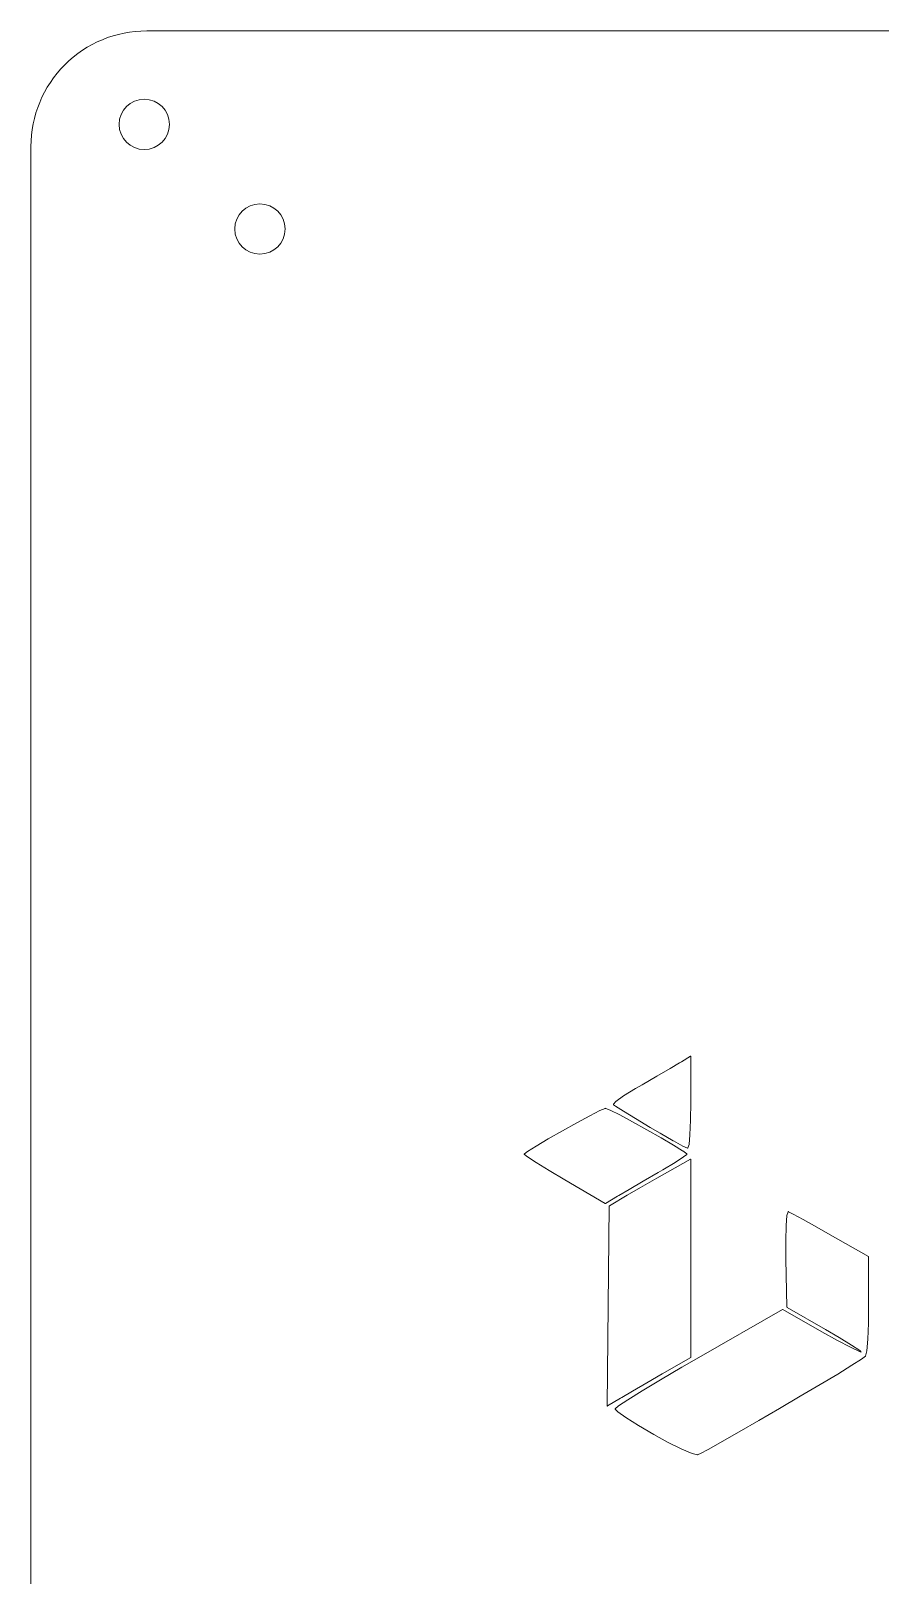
# Model space of a CAD drawing. Header units: millimetres. Extents: x 16 to 219, y 10 to 197.
# Drawn here: x 16.5 to 67.8, y 103.5 to 196.8 of the extents above; entities that cross this region are included whole.
import ezdxf

# ---------------------------------------------------------------- set-up
doc = ezdxf.new("R2010")
doc.units = ezdxf.units.MM
doc.header["$MEASUREMENT"] = 0
doc.layers.add('Cutout', color=7, linetype='Continuous', lineweight=0, true_color=0xde3535)
doc.layers.add('Engraving', color=7, linetype='Continuous', lineweight=0, true_color=0x3866dc)

msp = doc.modelspace()

# ---------------------------------------------------------------- linework, layer by layer
at = {"layer": 'Cutout', "lineweight": 0}
msp.add_lwpolyline([(215.012, 79.132), (181.602, 94.71, -0.291482), (177.56, 101.055), (177.56, 189.842, 0.414214), (170.56, 196.842), (167.02, 196.842), (131.111, 196.844), (61.232, 196.844), (25.531, 196.844), (23.473, 196.844, 0.414214), (16.473, 189.844), (16.473, 55.513, 0.414214), (23.473, 48.513), (100.605, 48.513, -0.109498), (103.563, 47.858), (183.132, 10.762, 0.414191), (192.433, 14.148), (218.398, 69.83, 0.414222)], format="xyb", close=True, dxfattribs=at)
for centre in [(23.325, 191.191), (30.315, 184.866)]:
    msp.add_circle(centre, 1.52, dxfattribs=at)
at = {"layer": 'Engraving', "linetype": 'Continuous'}
for p, q in [((55.682, 134.441), (55.796, 134.512)), ((55.796, 134.512), (56.333, 134.856)), ((56.333, 134.856), (56.338, 134.857)), ((56.333, 134.856), (56.333, 134.856)), ((56.333, 134.856), (56.333, 134.856)), ((56.338, 134.857), (56.338, 134.859)), ((56.338, 134.859), (56.338, 134.859)), ((56.338, 134.859), (56.342, 134.859)), ((56.342, 134.859), (56.342, 134.859)), ((56.342, 134.859), (56.346, 134.859)), ((56.346, 134.859), (56.346, 134.859)), ((56.346, 134.859), (56.35, 134.858)), ((56.346, 134.859), (56.346, 134.859)), ((56.35, 134.858), (56.354, 134.857)), ((56.354, 134.857), (56.354, 134.856)), ((56.354, 134.856), (56.354, 134.856)), ((56.354, 134.856), (56.359, 134.854)), ((56.359, 134.854), (56.359, 134.852)), ((56.359, 134.852), (56.359, 134.852)), ((56.359, 134.852), (56.359, 134.851)), ((56.359, 134.851), (56.363, 134.849)), ((56.363, 134.849), (56.363, 134.846)), ((56.363, 134.846), (56.363, 134.845)), ((56.363, 134.845), (56.363, 134.845)), ((56.363, 134.845), (56.363, 134.842)), ((56.363, 134.842), (56.363, 134.839)), ((56.363, 134.839), (56.363, 134.838)), ((56.363, 134.838), (56.363, 134.838)), ((56.363, 134.838), (56.363, 132.064)), ((53.414, 133.127), (54.315, 133.642)), ((54.315, 133.642), (55.115, 134.106)), ((55.115, 134.106), (55.682, 134.441)), ((52.296, 132.453), (53.012, 132.897)), ((53.012, 132.897), (53.016, 132.897)), ((53.016, 132.897), (53.414, 133.127)), ((53.016, 132.897), (53.016, 132.897)), ((53.414, 133.127), (53.414, 133.127)), ((53.414, 133.127), (53.414, 133.127)), ((50.866, 131.56), (51.184, 131.696)), ((51.184, 131.696), (51.188, 131.696)), ((51.188, 131.696), (51.192, 131.697)), ((51.192, 131.697), (51.205, 131.699)), ((51.205, 131.699), (51.209, 131.699)), ((51.209, 131.699), (51.213, 131.698)), ((51.209, 131.699), (51.209, 131.699)), ((51.209, 131.699), (51.209, 131.699)), ((51.213, 131.698), (51.213, 131.698)), ((51.213, 131.698), (51.217, 131.698)), ((51.217, 131.698), (51.488, 131.589)), ((51.683, 131.941), (51.687, 131.943)), ((51.683, 131.94), (51.683, 131.941)), ((51.683, 131.939), (51.683, 131.94)), ((51.683, 131.936), (51.683, 131.939)), ((51.683, 131.934), (51.683, 131.936)), ((51.683, 131.933), (51.683, 131.934)), ((51.683, 131.932), (51.683, 131.933)), ((51.683, 131.929), (51.683, 131.932)), ((51.683, 131.927), (51.683, 131.929)), ((51.683, 131.926), (51.683, 131.927)), ((51.683, 131.924), (51.683, 131.926)), ((51.683, 131.922), (51.683, 131.924)), ((51.687, 131.92), (51.683, 131.922)), ((51.687, 131.945), (51.823, 132.113)), ((51.687, 131.943), (51.687, 131.945)), ((51.687, 131.919), (51.687, 131.92)), ((51.687, 131.918), (51.687, 131.919)), ((51.687, 131.916), (51.687, 131.918)), ((51.691, 131.915), (51.687, 131.916)), ((51.814, 131.824), (51.691, 131.915)), ((51.814, 131.823), (51.814, 131.824)), ((51.818, 131.823), (51.814, 131.823)), ((52.284, 131.522), (51.818, 131.823)), ((51.823, 132.114), (51.827, 132.117)), ((51.823, 132.113), (51.823, 132.114)), ((51.827, 132.117), (52.296, 132.452)), ((52.296, 132.452), (52.296, 132.453)), ((52.296, 132.453), (52.296, 132.453)), ((56.363, 132.064), (56.35, 130.979)), ((56.363, 132.064), (56.363, 132.064)), ((56.363, 132.064), (56.363, 132.064)), ((48.598, 130.341), (49.47, 130.826)), ((49.47, 130.826), (50.261, 131.251)), ((49.47, 130.826), (49.47, 130.826)), ((49.47, 130.826), (49.47, 130.826)), ((50.261, 131.251), (50.862, 131.559)), ((50.261, 131.251), (50.261, 131.251)), ((50.261, 131.251), (50.261, 131.251)), ((50.862, 131.559), (50.866, 131.56)), ((50.866, 131.56), (50.866, 131.56)), ((51.488, 131.589), (51.492, 131.588)), ((51.492, 131.588), (51.492, 131.588)), ((51.492, 131.588), (52.064, 131.299)), ((52.064, 131.299), (52.064, 131.299)), ((52.064, 131.299), (52.064, 131.299)), ((52.064, 131.299), (52.834, 130.886)), ((52.288, 131.522), (52.284, 131.522)), ((53.012, 131.077), (52.288, 131.522)), ((52.288, 131.522), (52.288, 131.522)), ((52.834, 130.886), (52.834, 130.886)), ((52.834, 130.886), (52.834, 130.886)), ((52.834, 130.886), (53.701, 130.407)), ((53.896, 130.545), (53.012, 131.077)), ((53.012, 131.077), (53.012, 131.077)), ((53.012, 131.077), (53.012, 131.077)), ((56.35, 130.978), (56.312, 130.096)), ((56.35, 130.979), (56.35, 130.978)), ((56.35, 130.978), (56.35, 130.978)), ((47.011, 129.419), (47.743, 129.853)), ((47.743, 129.853), (48.598, 130.341)), ((47.743, 129.853), (47.743, 129.853)), ((47.743, 129.853), (47.743, 129.853)), ((48.598, 130.341), (48.598, 130.341)), ((48.598, 130.341), (48.598, 130.341)), ((53.701, 130.407), (53.701, 130.407)), ((53.701, 130.407), (53.701, 130.406)), ((53.701, 130.406), (54.565, 129.917)), ((54.505, 130.189), (53.896, 130.545)), ((53.896, 130.545), (53.896, 130.545)), ((53.896, 130.545), (53.896, 130.545)), ((54.505, 130.188), (54.505, 130.189)), ((55.301, 129.731), (54.505, 130.188)), ((54.505, 130.188), (54.505, 130.188)), ((54.565, 129.917), (54.565, 129.917)), ((54.565, 129.917), (54.565, 129.917)), ((54.565, 129.917), (55.318, 129.474)), ((56.312, 130.094), (56.253, 129.507)), ((56.312, 130.096), (56.312, 130.095)), ((56.312, 130.095), (56.312, 130.094)), ((46.292, 128.934), (46.296, 128.937)), ((46.292, 128.933), (46.292, 128.934)), ((46.292, 128.934), (46.292, 128.934)), ((46.292, 128.93), (46.292, 128.933)), ((46.292, 128.927), (46.292, 128.93)), ((46.292, 128.926), (46.292, 128.927)), ((46.292, 128.927), (46.292, 128.927)), ((46.292, 128.923), (46.292, 128.926)), ((46.292, 128.92), (46.292, 128.923)), ((46.292, 128.919), (46.292, 128.92)), ((46.292, 128.92), (46.292, 128.92)), ((46.292, 128.916), (46.292, 128.919)), ((46.292, 128.913), (46.292, 128.916)), ((46.292, 128.912), (46.292, 128.913)), ((46.296, 128.91), (46.292, 128.912)), ((46.292, 128.912), (46.292, 128.912)), ((46.296, 128.937), (46.296, 128.939)), ((46.296, 128.939), (46.3, 128.939)), ((46.296, 128.907), (46.296, 128.91)), ((46.3, 128.907), (46.296, 128.907)), ((46.3, 128.94), (46.491, 129.095)), ((46.3, 128.939), (46.3, 128.94)), ((46.487, 128.757), (46.3, 128.907)), ((46.3, 128.907), (46.3, 128.907)), ((46.491, 129.095), (46.495, 129.096)), ((46.495, 129.097), (47.011, 129.419)), ((46.495, 129.096), (46.495, 129.097)), ((47.011, 129.419), (47.011, 129.419)), ((47.011, 129.419), (47.011, 129.419)), ((55.305, 129.731), (55.301, 129.731)), ((55.885, 129.414), (55.305, 129.731)), ((55.305, 129.731), (55.305, 129.731)), ((55.318, 129.474), (55.318, 129.474)), ((55.318, 129.474), (55.322, 129.474)), ((55.322, 129.474), (55.868, 129.135)), ((55.868, 129.135), (55.872, 129.134)), ((55.872, 129.134), (55.872, 129.133)), ((55.872, 129.133), (56.113, 128.954)), ((55.885, 129.413), (55.885, 129.414)), ((55.885, 129.414), (55.885, 129.414)), ((56.156, 129.29), (55.885, 129.413)), ((56.118, 128.912), (55.927, 128.758)), ((56.113, 128.954), (56.113, 128.953)), ((56.113, 128.953), (56.118, 128.951)), ((56.118, 128.951), (56.118, 128.95)), ((56.118, 128.95), (56.118, 128.949)), ((56.118, 128.949), (56.118, 128.947)), ((56.118, 128.947), (56.122, 128.945)), ((56.122, 128.914), (56.118, 128.912)), ((56.122, 128.945), (56.126, 128.937)), ((56.126, 128.922), (56.122, 128.92)), ((56.122, 128.92), (56.122, 128.918)), ((56.122, 128.918), (56.122, 128.917)), ((56.122, 128.917), (56.122, 128.915)), ((56.122, 128.915), (56.122, 128.914)), ((56.126, 128.937), (56.126, 128.934)), ((56.126, 128.934), (56.126, 128.932)), ((56.126, 128.932), (56.126, 128.93)), ((56.126, 128.93), (56.126, 128.929)), ((56.126, 128.929), (56.126, 128.927)), ((56.126, 128.927), (56.126, 128.924)), ((56.126, 128.924), (56.126, 128.923)), ((56.126, 128.923), (56.126, 128.922)), ((56.16, 129.289), (56.156, 129.29)), ((56.164, 129.289), (56.16, 129.289)), ((56.16, 129.289), (56.16, 129.289)), ((56.168, 129.289), (56.164, 129.289)), ((56.164, 129.289), (56.164, 129.288)), ((56.164, 129.288), (56.164, 129.289)), ((56.173, 129.29), (56.168, 129.289)), ((56.168, 129.289), (56.168, 129.289)), ((56.168, 129.289), (56.168, 129.289)), ((56.177, 129.291), (56.173, 129.29)), ((56.181, 129.296), (56.177, 129.294)), ((56.177, 129.294), (56.177, 129.292)), ((56.177, 129.292), (56.177, 129.292)), ((56.177, 129.292), (56.177, 129.291)), ((56.185, 129.303), (56.181, 129.3)), ((56.181, 129.3), (56.181, 129.298)), ((56.181, 129.298), (56.181, 129.297)), ((56.181, 129.297), (56.181, 129.296)), ((56.253, 129.502), (56.185, 129.303)), ((56.253, 129.507), (56.253, 129.505)), ((56.253, 129.505), (56.253, 129.502)), ((46.491, 128.757), (46.487, 128.757)), ((46.491, 128.756), (46.491, 128.757)), ((47.011, 128.418), (46.491, 128.756)), ((47.011, 128.417), (47.011, 128.418)), ((47.011, 128.418), (47.011, 128.418)), ((47.79, 127.941), (47.011, 128.417)), ((48.738, 127.377), (47.79, 127.941)), ((47.79, 127.941), (47.79, 127.941)), ((47.79, 127.941), (47.79, 127.941)), ((54.679, 127.987), (54.383, 127.817)), ((55.411, 128.428), (54.679, 127.988)), ((54.679, 127.988), (54.679, 127.988)), ((54.679, 127.988), (54.679, 127.987)), ((54.958, 127.846), (56.333, 128.626)), ((55.923, 128.756), (55.411, 128.429)), ((55.411, 128.429), (55.411, 128.428)), ((55.411, 128.428), (55.411, 128.428)), ((55.927, 128.757), (55.923, 128.756)), ((55.927, 128.758), (55.927, 128.757)), ((56.333, 128.626), (56.338, 128.628)), ((56.338, 128.628), (56.342, 128.629)), ((56.342, 128.629), (56.342, 128.629)), ((56.342, 128.629), (56.342, 128.629)), ((56.342, 128.629), (56.342, 128.629)), ((56.342, 128.629), (56.346, 128.629)), ((56.346, 128.629), (56.346, 128.629)), ((56.346, 128.629), (56.346, 128.629)), ((56.346, 128.629), (56.35, 128.628)), ((56.35, 128.628), (56.354, 128.626)), ((56.354, 128.626), (56.354, 128.626)), ((56.354, 128.626), (56.354, 128.626)), ((56.354, 128.626), (56.359, 128.624)), ((56.359, 128.624), (56.359, 128.622)), ((56.359, 128.622), (56.359, 128.622)), ((56.359, 128.622), (56.359, 128.622)), ((56.359, 128.622), (56.363, 128.619)), ((56.363, 128.619), (56.363, 128.615)), ((56.363, 128.615), (56.363, 128.615)), ((56.363, 128.615), (56.363, 128.615)), ((56.363, 128.615), (56.363, 128.612)), ((56.363, 128.612), (56.363, 128.608)), ((56.363, 128.608), (56.363, 116.652)), ((51.179, 125.95), (48.738, 127.377)), ((48.738, 127.377), (48.738, 127.377)), ((48.738, 127.377), (48.738, 127.377)), ((53.473, 127.29), (52.627, 126.798)), ((53.329, 126.912), (54.306, 127.473)), ((54.383, 127.817), (53.473, 127.29)), ((53.473, 127.29), (53.473, 127.29)), ((54.306, 127.473), (54.958, 127.846)), ((54.306, 127.473), (54.306, 127.473)), ((54.306, 127.473), (54.306, 127.473)), ((54.383, 127.817), (54.383, 127.817)), ((54.383, 127.817), (54.383, 127.817)), ((54.958, 127.846), (54.958, 127.846)), ((54.958, 127.846), (54.958, 127.846)), ((51.924, 126.385), (51.201, 125.95)), ((51.437, 125.812), (52.512, 126.438)), ((52.009, 126.434), (51.924, 126.385)), ((52.627, 126.798), (52.009, 126.434)), ((52.512, 126.438), (53.329, 126.912)), ((52.512, 126.438), (52.512, 126.438)), ((52.512, 126.438), (52.512, 126.438)), ((53.329, 126.912), (53.329, 126.912)), ((53.329, 126.912), (53.329, 126.912)), ((51.184, 125.949), (51.179, 125.95)), ((51.179, 125.95), (51.179, 125.95)), ((51.179, 125.95), (51.179, 125.95)), ((51.184, 125.947), (51.184, 125.949)), ((51.188, 125.947), (51.184, 125.947)), ((51.184, 125.947), (51.184, 125.947)), ((51.184, 125.947), (51.184, 125.947)), ((51.192, 125.947), (51.188, 125.947)), ((51.196, 125.949), (51.192, 125.947)), ((51.192, 125.947), (51.192, 125.947)), ((51.192, 125.947), (51.192, 125.947)), ((51.201, 125.95), (51.196, 125.949)), ((51.201, 125.95), (51.201, 125.95)), ((51.201, 125.95), (51.201, 125.95)), ((51.298, 113.721), (51.425, 125.793)), ((51.425, 125.797), (51.429, 125.8)), ((51.425, 125.793), (51.425, 125.797)), ((51.429, 125.804), (51.429, 125.807)), ((51.429, 125.807), (51.429, 125.807)), ((51.429, 125.807), (51.433, 125.807)), ((51.429, 125.801), (51.429, 125.804)), ((51.429, 125.8), (51.429, 125.801)), ((51.429, 125.801), (51.429, 125.801)), ((51.433, 125.809), (51.437, 125.812)), ((51.433, 125.807), (51.433, 125.809)), ((62.118, 124.604), (62.164, 125.21)), ((62.164, 125.215), (62.236, 125.438)), ((62.164, 125.212), (62.164, 125.215)), ((62.164, 125.21), (62.164, 125.212)), ((62.236, 125.445), (62.241, 125.446)), ((62.236, 125.442), (62.236, 125.445)), ((62.236, 125.445), (62.236, 125.445)), ((62.236, 125.439), (62.236, 125.442)), ((62.236, 125.438), (62.236, 125.439)), ((62.236, 125.439), (62.236, 125.439)), ((62.241, 125.448), (62.245, 125.45)), ((62.241, 125.446), (62.241, 125.448)), ((62.245, 125.45), (62.249, 125.452)), ((62.245, 125.45), (62.245, 125.45)), ((62.245, 125.45), (62.245, 125.45)), ((62.249, 125.452), (62.249, 125.453)), ((62.249, 125.453), (62.253, 125.453)), ((62.249, 125.452), (62.249, 125.452)), ((62.249, 125.452), (62.249, 125.452)), ((62.253, 125.453), (62.257, 125.453)), ((62.257, 125.453), (62.257, 125.453)), ((62.257, 125.453), (62.266, 125.452)), ((62.257, 125.453), (62.257, 125.453)), ((62.266, 125.452), (62.266, 125.45)), ((62.266, 125.45), (62.27, 125.449)), ((62.27, 125.449), (62.549, 125.305)), ((62.549, 125.305), (62.549, 125.304)), ((62.549, 125.304), (62.549, 125.304)), ((62.549, 125.304), (63.146, 124.974)), ((62.097, 123.702), (62.118, 124.603)), ((62.118, 124.603), (62.118, 124.604)), ((62.118, 124.604), (62.118, 124.604)), ((63.146, 124.974), (63.15, 124.974)), ((63.15, 124.974), (63.15, 124.974)), ((63.15, 124.974), (63.975, 124.511)), ((63.975, 124.511), (63.975, 124.51)), ((63.975, 124.51), (63.975, 124.51)), ((63.975, 124.51), (64.788, 124.053)), ((62.097, 123.701), (62.097, 123.702)), ((62.097, 123.702), (62.097, 123.702)), ((62.105, 122.594), (62.097, 123.701)), ((64.788, 124.053), (64.788, 124.053)), ((64.788, 124.053), (64.788, 124.053)), ((64.788, 124.053), (67.103, 122.74)), ((62.173, 119.675), (62.105, 122.594)), ((62.105, 122.594), (62.105, 122.594)), ((62.105, 122.594), (62.105, 122.594)), ((67.103, 122.74), (67.103, 122.74)), ((67.103, 122.74), (67.103, 122.74)), ((67.103, 122.74), (67.107, 122.737)), ((67.107, 122.737), (67.107, 122.735)), ((67.107, 122.735), (67.107, 122.735)), ((67.107, 122.735), (67.107, 122.735)), ((67.107, 122.735), (67.111, 122.732)), ((67.111, 122.732), (67.111, 122.729)), ((67.111, 122.729), (67.111, 122.729)), ((67.111, 122.729), (67.111, 122.729)), ((67.111, 122.729), (67.111, 122.725)), ((67.111, 122.725), (67.111, 122.721)), ((67.111, 122.721), (67.111, 122.721)), ((67.111, 122.721), (67.111, 122.721)), ((67.111, 122.721), (67.111, 119.855)), ((56.845, 116.636), (61.898, 119.525)), ((61.898, 119.525), (61.902, 119.527)), ((61.902, 119.527), (61.906, 119.528)), ((61.906, 119.528), (61.906, 119.528)), ((61.906, 119.528), (61.906, 119.528)), ((61.906, 119.528), (61.906, 119.528)), ((61.906, 119.528), (61.91, 119.528)), ((61.91, 119.528), (61.91, 119.528)), ((61.91, 119.528), (61.91, 119.528)), ((61.91, 119.528), (61.915, 119.527)), ((61.915, 119.527), (61.919, 119.525)), ((61.919, 119.525), (64.289, 118.184)), ((62.173, 119.671), (62.173, 119.675)), ((62.177, 119.668), (62.173, 119.671)), ((62.177, 119.667), (62.177, 119.668)), ((62.177, 119.668), (62.177, 119.668)), ((62.177, 119.665), (62.177, 119.667)), ((62.177, 119.662), (62.177, 119.665)), ((62.181, 119.662), (62.177, 119.662)), ((62.181, 119.659), (62.181, 119.662)), ((62.181, 119.662), (62.181, 119.662)), ((62.185, 119.657), (62.181, 119.659)), ((64.504, 118.327), (62.185, 119.657)), ((67.111, 119.855), (67.094, 118.717)), ((67.111, 119.855), (67.111, 119.855)), ((67.111, 119.855), (67.111, 119.855)), ((67.094, 118.716), (67.056, 117.746)), ((67.094, 118.717), (67.094, 118.717)), ((67.094, 118.717), (67.094, 118.716)), ((64.289, 118.184), (65.232, 117.661)), ((65.334, 117.843), (64.504, 118.327)), ((65.232, 117.661), (66.015, 117.25)), ((66.083, 117.38), (65.334, 117.843)), ((67.056, 117.745), (66.997, 117.045)), ((67.056, 117.746), (67.056, 117.745)), ((67.056, 117.745), (67.056, 117.745)), ((66.015, 117.25), (66.552, 116.997)), ((66.574, 117.051), (66.083, 117.38)), ((66.552, 116.997), (66.667, 116.964)), ((66.667, 116.964), (66.574, 117.051)), ((66.929, 116.716), (66.925, 116.713)), ((66.925, 116.713), (66.925, 116.713)), ((66.925, 116.713), (66.925, 116.713)), ((66.925, 116.713), (66.925, 116.711)), ((66.997, 117.043), (66.929, 116.72)), ((66.929, 116.72), (66.929, 116.72)), ((66.929, 116.72), (66.929, 116.719)), ((66.929, 116.719), (66.929, 116.716)), ((66.997, 117.045), (66.997, 117.044)), ((66.997, 117.044), (66.997, 117.043)), ((54.522, 115.283), (55.821, 116.044)), ((56.354, 116.633), (54.624, 115.636)), ((55.821, 116.044), (56.845, 116.636)), ((55.821, 116.044), (55.821, 116.044)), ((55.821, 116.044), (55.821, 116.044)), ((56.359, 116.637), (56.354, 116.635)), ((56.354, 116.635), (56.354, 116.633)), ((56.363, 116.642), (56.359, 116.638)), ((56.359, 116.638), (56.359, 116.638)), ((56.359, 116.638), (56.359, 116.637)), ((56.363, 116.652), (56.363, 116.649)), ((56.363, 116.649), (56.363, 116.644)), ((56.363, 116.644), (56.363, 116.644)), ((56.363, 116.644), (56.363, 116.644)), ((56.363, 116.644), (56.363, 116.642)), ((56.845, 116.636), (56.845, 116.636)), ((56.845, 116.636), (56.845, 116.636)), ((66.1, 116.16), (65.241, 115.635)), ((66.684, 116.532), (66.1, 116.16)), ((66.1, 116.16), (66.1, 116.16)), ((66.1, 116.16), (66.1, 116.16)), ((66.921, 116.708), (66.684, 116.532)), ((66.684, 116.532), (66.684, 116.532)), ((66.684, 116.532), (66.684, 116.532)), ((66.925, 116.711), (66.921, 116.708)), ((66.921, 116.708), (66.921, 116.708)), ((66.921, 116.708), (66.921, 116.708)), ((53.701, 115.103), (52.838, 114.599)), ((53.414, 114.617), (54.522, 115.283)), ((54.624, 115.636), (53.701, 115.103)), ((54.522, 115.283), (54.522, 115.283)), ((54.522, 115.283), (54.522, 115.283)), ((54.624, 115.636), (54.624, 115.636)), ((64.179, 114.996), (62.981, 114.286)), ((65.241, 115.635), (64.179, 114.997)), ((64.179, 114.997), (64.179, 114.997)), ((64.179, 114.997), (64.179, 114.996)), ((65.241, 115.635), (65.241, 115.635)), ((65.241, 115.635), (65.241, 115.635)), ((52.11, 114.17), (51.332, 113.702)), ((51.992, 113.711), (52.55, 114.081)), ((52.195, 114.219), (52.11, 114.17)), ((52.11, 114.17), (52.11, 114.17)), ((52.838, 114.599), (52.195, 114.22)), ((52.195, 114.22), (52.195, 114.219)), ((52.55, 114.081), (53.414, 114.617)), ((52.55, 114.081), (52.55, 114.081)), ((52.55, 114.081), (52.55, 114.081)), ((52.838, 114.599), (52.838, 114.599)), ((53.414, 114.617), (53.414, 114.617)), ((53.414, 114.617), (53.414, 114.617)), ((62.981, 114.286), (61.724, 113.545)), ((62.981, 114.286), (62.981, 114.286)), ((62.981, 114.286), (62.981, 114.286)), ((51.298, 113.72), (51.298, 113.721)), ((51.298, 113.721), (51.298, 113.721)), ((51.298, 113.717), (51.298, 113.72)), ((51.298, 113.714), (51.298, 113.717)), ((51.298, 113.713), (51.298, 113.714)), ((51.302, 113.71), (51.298, 113.713)), ((51.298, 113.713), (51.298, 113.713)), ((51.302, 113.707), (51.302, 113.71)), ((51.306, 113.704), (51.302, 113.707)), ((51.302, 113.707), (51.302, 113.707)), ((51.302, 113.707), (51.302, 113.707)), ((51.311, 113.702), (51.306, 113.704)), ((51.311, 113.701), (51.311, 113.702)), ((51.311, 113.702), (51.311, 113.702)), ((51.311, 113.702), (51.311, 113.702)), ((51.315, 113.7), (51.311, 113.701)), ((51.319, 113.7), (51.315, 113.7)), ((51.315, 113.7), (51.315, 113.7)), ((51.315, 113.7), (51.315, 113.7)), ((51.323, 113.7), (51.319, 113.7)), ((51.327, 113.701), (51.323, 113.7)), ((51.323, 113.7), (51.323, 113.7)), ((51.323, 113.7), (51.323, 113.7)), ((51.332, 113.702), (51.327, 113.701)), ((51.332, 113.702), (51.332, 113.702)), ((51.332, 113.702), (51.332, 113.702)), ((51.784, 113.531), (51.789, 113.533)), ((51.784, 113.528), (51.784, 113.531)), ((51.784, 113.527), (51.784, 113.528)), ((51.784, 113.526), (51.784, 113.527)), ((51.784, 113.524), (51.784, 113.526)), ((51.784, 113.521), (51.784, 113.524)), ((51.784, 113.52), (51.784, 113.521)), ((51.784, 113.519), (51.784, 113.52)), ((51.784, 113.517), (51.784, 113.519)), ((51.784, 113.514), (51.784, 113.517)), ((51.789, 113.513), (51.784, 113.514)), ((51.789, 113.537), (51.793, 113.539)), ((51.789, 113.535), (51.789, 113.537)), ((51.789, 113.534), (51.789, 113.535)), ((51.789, 113.533), (51.789, 113.534)), ((51.789, 113.512), (51.789, 113.513)), ((51.789, 113.51), (51.789, 113.512)), ((51.789, 113.508), (51.789, 113.51)), ((51.941, 113.349), (51.789, 113.508)), ((51.793, 113.539), (51.992, 113.709)), ((51.941, 113.348), (51.941, 113.349)), ((51.945, 113.346), (51.941, 113.348)), ((52.436, 112.997), (51.945, 113.346)), ((51.992, 113.71), (51.992, 113.711)), ((51.992, 113.709), (51.992, 113.71)), ((52.44, 112.996), (52.436, 112.997)), ((52.436, 112.997), (52.436, 112.997)), ((53.194, 112.52), (52.44, 112.996)), ((61.724, 113.545), (60.468, 112.814)), ((61.724, 113.545), (61.724, 113.545)), ((61.724, 113.545), (61.724, 113.545)), ((53.194, 112.519), (53.194, 112.52)), ((53.194, 112.52), (53.194, 112.52)), ((54.124, 111.971), (53.194, 112.519)), ((59.291, 112.135), (58.259, 111.548)), ((60.468, 112.814), (59.291, 112.135)), ((59.291, 112.135), (59.291, 112.135)), ((59.291, 112.135), (59.291, 112.135)), ((60.468, 112.814), (60.468, 112.814)), ((60.468, 112.814), (60.468, 112.814)), ((54.954, 111.515), (54.124, 111.971)), ((54.124, 111.971), (54.124, 111.971)), ((54.124, 111.971), (54.124, 111.971)), ((55.809, 111.091), (54.954, 111.515)), ((54.954, 111.515), (54.954, 111.515)), ((54.954, 111.515), (54.954, 111.515)), ((58.259, 111.548), (57.442, 111.095)), ((58.259, 111.548), (58.259, 111.548)), ((58.259, 111.548), (58.259, 111.548)), ((56.443, 110.824), (55.809, 111.091)), ((55.809, 111.091), (55.809, 111.091)), ((55.809, 111.091), (55.809, 111.091)), ((56.443, 110.823), (56.443, 110.824)), ((56.448, 110.822), (56.443, 110.823)), ((56.769, 110.756), (56.448, 110.822)), ((56.773, 110.756), (56.769, 110.756)), ((56.769, 110.756), (56.769, 110.756)), ((56.778, 110.756), (56.773, 110.756)), ((56.773, 110.756), (56.773, 110.756)), ((56.782, 110.758), (56.778, 110.757)), ((56.778, 110.757), (56.778, 110.756)), ((56.913, 110.817), (56.782, 110.758)), ((57.442, 111.095), (56.913, 110.817)), ((56.913, 110.817), (56.913, 110.817)), ((56.913, 110.817), (56.913, 110.817)), ((57.442, 111.095), (57.442, 111.095)), ((57.442, 111.095), (57.442, 111.095))]:
    msp.add_line(p, q, dxfattribs=at)

doc.saveas('drawing.dxf')
